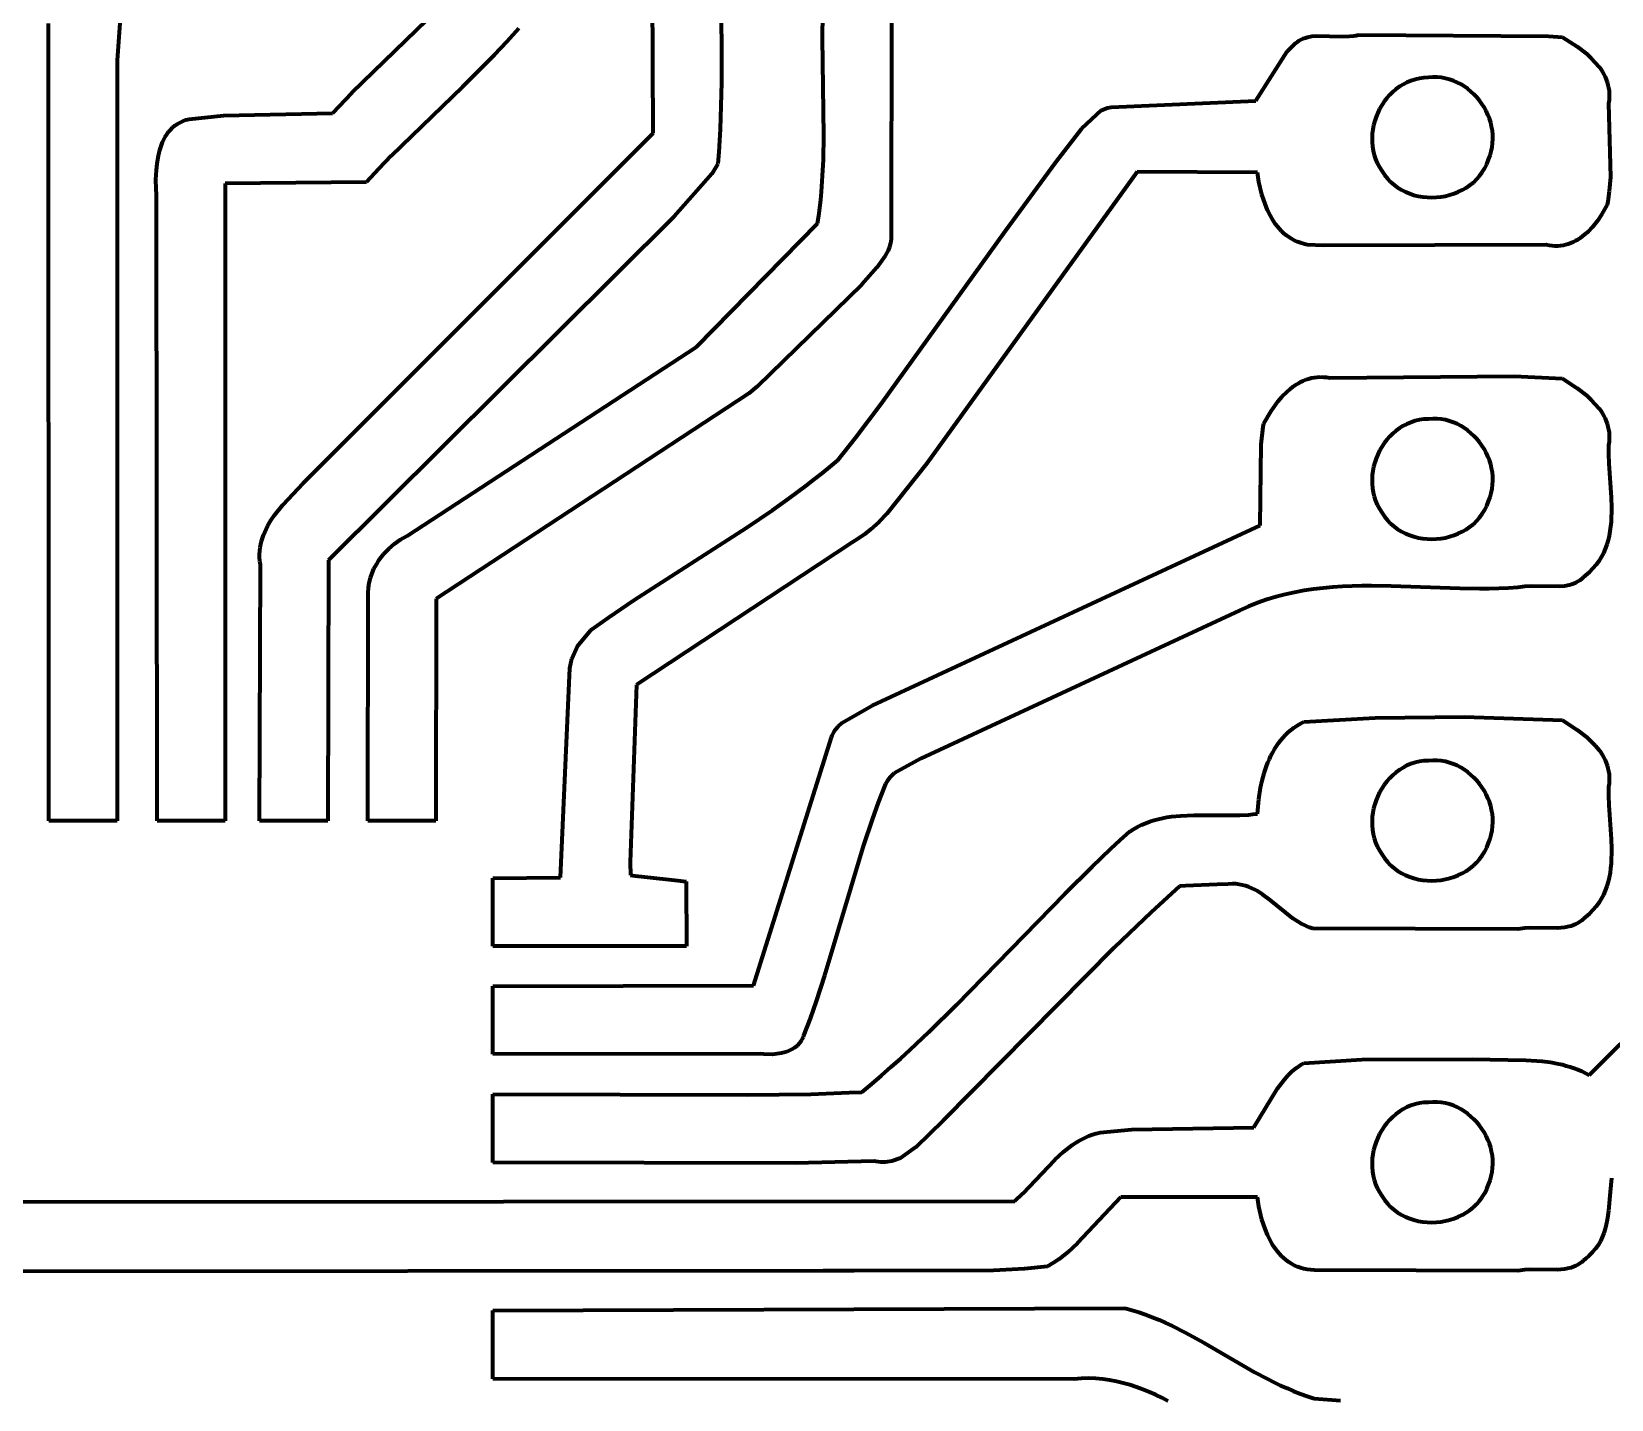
# Model space of a CAD drawing. Header units: millimetres. Extents: x 0.5 to 14.1, y 0 to 14.9.
# Drawn here: x 6.639 to 10.492, y 8.242 to 11.578 of the extents above; entities that cross this region are included whole.
import ezdxf

# ---------------------------------------------------------------- set-up
doc = ezdxf.new("R2010")
doc.units = ezdxf.units.MM
doc.layers.add('color#000000ff', color=7, linetype='CONTINUOUS', lineweight=100)

msp = doc.modelspace()

# ---------------------------------------------------------------- linework, layer by layer
at = {"layer": 'color#000000ff'}
for p, q in [((8.1548, 11.3306), (8.1524, 11.9754)), ((8.3174, 11.85), (8.3212, 11.5384)), ((7.4199, 11.4289), (7.6301, 11.6329)), ((8.5676, 11.5624), (8.5685, 11.6216)), ((8.7366, 11.6369), (8.7356, 11.0824)), ((6.6806, 9.6528), (6.68, 11.5979)), ((6.8539, 11.5982), (6.8484, 11.52)), ((7.8273, 11.5858), (7.798, 11.5532)), ((8.5709, 11.3249), (8.5676, 11.5624)), ((9.7407, 11.5612), (9.7458, 11.5631)), ((9.7458, 11.5631), (9.751, 11.5646)), ((9.751, 11.5646), (9.7617, 11.5667)), ((9.7617, 11.5667), (9.7728, 11.5678)), ((9.7728, 11.5678), (9.8364, 11.5662)), ((9.8364, 11.5662), (9.8533, 11.5666)), ((9.8533, 11.5666), (9.8641, 11.5679)), ((9.8641, 11.5679), (9.8694, 11.5689)), ((9.8694, 11.5689), (9.8745, 11.5702)), ((9.8745, 11.5702), (10.3386, 11.5671)), ((10.3386, 11.5671), (10.3729, 11.5648)), ((10.3729, 11.5648), (10.4089, 11.5416)), ((7.798, 11.5532), (7.7678, 11.5212)), ((8.3212, 11.5384), (8.3213, 11.4535)), ((9.625, 11.4092), (9.7017, 11.5295)), ((9.7017, 11.5295), (9.7177, 11.5459)), ((9.7177, 11.5459), (9.722, 11.5499)), ((9.722, 11.5499), (9.7264, 11.5534)), ((9.7264, 11.5534), (9.731, 11.5564)), ((9.731, 11.5564), (9.7358, 11.559)), ((9.7358, 11.559), (9.7407, 11.5612)), ((10.4089, 11.5416), (10.4322, 11.5234)), ((10.4322, 11.5234), (10.443, 11.5135)), ((6.8476, 11.5077), (6.8471, 11.5005)), ((6.8471, 11.5005), (6.8472, 9.6528)), ((6.8484, 11.52), (6.8476, 11.5077)), ((7.7678, 11.5212), (7.6898, 11.4436)), ((10.443, 11.5135), (10.4531, 11.503)), ((10.4531, 11.503), (10.4623, 11.4918)), ((10.4623, 11.4918), (10.4664, 11.486)), ((10.4664, 11.486), (10.4703, 11.48)), ((8.3213, 11.4535), (8.3203, 11.3969)), ((9.9843, 11.4493), (9.9754, 11.4438)), ((9.9936, 11.4541), (9.9843, 11.4493)), ((10.0033, 11.4582), (9.9936, 11.4541)), ((10.0135, 11.4615), (10.0033, 11.4582)), ((10.024, 11.464), (10.0135, 11.4615)), ((10.0348, 11.4656), (10.024, 11.464)), ((10.046, 11.4662), (10.0348, 11.4656)), ((10.0567, 11.467), (10.046, 11.4662)), ((10.0672, 11.4668), (10.0567, 11.467)), ((10.0775, 11.4658), (10.0672, 11.4668)), ((10.0876, 11.464), (10.0775, 11.4658)), ((10.0974, 11.4615), (10.0876, 11.464)), ((10.107, 11.4582), (10.0974, 11.4615)), ((10.1162, 11.4542), (10.107, 11.4582)), ((10.1252, 11.4496), (10.1162, 11.4542)), ((10.1338, 11.4443), (10.1252, 11.4496)), ((10.4703, 11.48), (10.4738, 11.4739)), ((10.4738, 11.4739), (10.477, 11.4676)), ((10.477, 11.4676), (10.4798, 11.4611)), ((10.4798, 11.4611), (10.4821, 11.4544)), ((10.4821, 11.4544), (10.4841, 11.4476)), ((10.4841, 11.4476), (10.4856, 11.4406)), ((7.3726, 11.3789), (7.4199, 11.4289)), ((7.6898, 11.4436), (7.5157, 11.2746)), ((9.2724, 11.3934), (9.625, 11.4092)), ((9.9446, 11.4156), (9.9382, 11.4072)), ((9.9515, 11.4234), (9.9446, 11.4156)), ((9.959, 11.4308), (9.9515, 11.4234)), ((9.9669, 11.4376), (9.959, 11.4308)), ((9.9754, 11.4438), (9.9669, 11.4376)), ((10.142, 11.4385), (10.1338, 11.4443)), ((10.1498, 11.4321), (10.142, 11.4385)), ((10.1572, 11.4252), (10.1498, 11.4321)), ((10.1642, 11.4178), (10.1572, 11.4252)), ((10.1707, 11.41), (10.1642, 11.4178)), ((10.1766, 11.4018), (10.1707, 11.41)), ((10.4856, 11.4406), (10.4866, 11.4334)), ((10.4867, 11.4108), (10.4856, 11.4028)), ((10.4866, 11.4334), (10.4872, 11.426)), ((10.4872, 11.4185), (10.4867, 11.4108)), ((10.4872, 11.426), (10.4872, 11.4185)), ((7.023, 11.3647), (7.107, 11.373)), ((7.107, 11.373), (7.3726, 11.3789)), ((8.3203, 11.3969), (8.3182, 11.3403)), ((9.2006, 11.3419), (9.2484, 11.3863)), ((9.2484, 11.3863), (9.2629, 11.3918)), ((9.2629, 11.3918), (9.2724, 11.3934)), ((9.9184, 11.3701), (9.915, 11.3601)), ((9.9224, 11.3799), (9.9184, 11.3701)), ((9.9271, 11.3894), (9.9224, 11.3799)), ((9.9323, 11.3985), (9.9271, 11.3894)), ((9.9382, 11.4072), (9.9323, 11.3985)), ((10.1821, 11.3933), (10.1766, 11.4018)), ((10.1869, 11.3844), (10.1821, 11.3933)), ((10.1912, 11.3752), (10.1869, 11.3844)), ((10.1949, 11.3658), (10.1912, 11.3752)), ((10.4856, 11.4028), (10.4902, 11.2231)), ((6.9686, 11.3274), (6.9729, 11.3333)), ((6.9729, 11.3333), (6.9775, 11.3388)), ((6.9775, 11.3388), (6.9826, 11.3439)), ((6.9826, 11.3439), (6.9882, 11.3486)), ((6.9882, 11.3486), (6.9942, 11.3528)), ((6.9942, 11.3528), (7.0006, 11.3566)), ((7.0006, 11.3566), (7.0076, 11.3598)), ((7.0076, 11.3598), (7.015, 11.3626)), ((7.015, 11.3626), (7.023, 11.3647)), ((7.3012, 10.4764), (8.1548, 11.3306)), ((8.3182, 11.3403), (8.3167, 11.312)), ((9.1374, 11.2594), (9.2006, 11.3419)), ((9.9103, 11.3396), (9.909, 11.3292)), ((9.9123, 11.3499), (9.9103, 11.3396)), ((9.915, 11.3601), (9.9123, 11.3499)), ((10.1979, 11.3561), (10.1949, 11.3658)), ((10.2003, 11.3463), (10.1979, 11.3561)), ((10.202, 11.3364), (10.2003, 11.3463)), ((10.203, 11.3263), (10.202, 11.3364)), ((6.9505, 11.2864), (6.9527, 11.2938)), ((6.9527, 11.2938), (6.9552, 11.301)), ((6.9552, 11.301), (6.958, 11.308)), ((6.958, 11.308), (6.9612, 11.3148)), ((6.9612, 11.3148), (6.9647, 11.3212)), ((6.9647, 11.3212), (6.9686, 11.3274)), ((8.3167, 11.312), (8.3148, 11.2838)), ((8.57, 11.2658), (8.5709, 11.3249)), ((9.909, 11.3292), (9.9084, 11.3187)), ((9.9084, 11.3187), (9.9085, 11.3082)), ((9.9085, 11.3082), (9.9095, 11.2977)), ((9.9095, 11.2977), (9.9112, 11.2873)), ((10.1993, 11.2858), (10.2014, 11.2959)), ((10.2014, 11.2959), (10.2027, 11.306)), ((10.2027, 11.306), (10.2032, 11.3162)), ((10.2032, 11.3162), (10.203, 11.3263)), ((6.9429, 11.2401), (6.9445, 11.2557)), ((6.9445, 11.2557), (6.947, 11.2713)), ((6.947, 11.2713), (6.9505, 11.2864)), ((7.5157, 11.2746), (7.4852, 11.2429)), ((8.3125, 11.2555), (8.298, 11.2307)), ((8.3148, 11.2838), (8.3125, 11.2555)), ((8.5683, 11.2265), (8.57, 11.2658)), ((9.0146, 11.0918), (9.1374, 11.2594)), ((9.9112, 11.2873), (9.9138, 11.277)), ((9.9138, 11.277), (9.9171, 11.267)), ((9.9171, 11.267), (9.9214, 11.2571)), ((9.9214, 11.2571), (9.9265, 11.2475)), ((10.1833, 11.2446), (10.1883, 11.2549)), ((10.1883, 11.2549), (10.1924, 11.2658)), ((10.1924, 11.2658), (10.1963, 11.2757)), ((10.1963, 11.2757), (10.1993, 11.2858)), ((6.942, 11.2169), (6.9429, 11.2401)), ((6.9424, 11.1947), (6.942, 11.2169)), ((7.4852, 11.2429), (7.4554, 11.2106)), ((8.298, 11.2307), (8.2061, 11.1274)), ((8.5655, 11.1874), (8.5683, 11.2265)), ((9.3352, 11.2357), (8.8224, 10.5249)), ((9.6289, 11.2342), (9.3352, 11.2357)), ((9.6327, 11.2115), (9.6289, 11.2342)), ((9.9265, 11.2475), (9.9325, 11.2382)), ((9.9325, 11.2382), (9.9389, 11.2284)), ((9.9389, 11.2284), (9.946, 11.2195)), ((9.946, 11.2195), (9.9538, 11.2114)), ((10.1557, 11.2102), (10.1637, 11.2178)), ((10.1637, 11.2178), (10.1709, 11.2261)), ((10.1709, 11.2261), (10.1775, 11.235)), ((10.1775, 11.235), (10.1833, 11.2446)), ((10.4902, 11.2231), (10.4873, 11.1891)), ((6.9431, 11.181), (6.9424, 11.1947)), ((6.9445, 9.6528), (6.9431, 11.181)), ((7.4554, 11.2106), (7.1111, 11.2074)), ((7.1111, 11.2074), (7.1111, 9.6528)), ((8.5636, 11.1679), (8.5655, 11.1874)), ((9.64, 11.1806), (9.6327, 11.2115)), ((9.6475, 11.1576), (9.64, 11.1806)), ((9.9538, 11.2114), (9.9621, 11.2041)), ((9.9621, 11.2041), (9.971, 11.1976)), ((9.971, 11.1976), (9.9804, 11.1919)), ((9.9804, 11.1919), (9.9901, 11.1869)), ((9.9901, 11.1869), (10.0003, 11.1828)), ((10.0003, 11.1828), (10.0107, 11.1794)), ((10.0107, 11.1794), (10.0214, 11.1768)), ((10.0214, 11.1768), (10.0323, 11.1749)), ((10.0765, 11.1751), (10.0874, 11.1769)), ((10.0874, 11.1769), (10.0981, 11.1795)), ((10.0981, 11.1795), (10.1086, 11.1829)), ((10.1086, 11.1829), (10.1189, 11.1869)), ((10.1189, 11.1869), (10.1288, 11.1917)), ((10.1288, 11.1917), (10.1382, 11.1972)), ((10.1382, 11.1972), (10.1473, 11.2034)), ((10.1473, 11.2034), (10.1557, 11.2102)), ((10.4873, 11.1891), (10.4834, 11.1638)), ((8.5587, 11.129), (8.5614, 11.1484)), ((8.5614, 11.1484), (8.5636, 11.1679)), ((9.6536, 11.1428), (9.6475, 11.1576)), ((9.6606, 11.1286), (9.6536, 11.1428)), ((10.0323, 11.1749), (10.0433, 11.1738)), ((10.0433, 11.1738), (10.0544, 11.1735)), ((10.0544, 11.1735), (10.0654, 11.1739)), ((10.0654, 11.1739), (10.0765, 11.1751)), ((10.4817, 11.1554), (10.4692, 11.1328)), ((10.4834, 11.1638), (10.4817, 11.1554)), ((8.2061, 11.1274), (7.3632, 10.2884)), ((8.2602, 10.8095), (8.5557, 11.1096)), ((8.5557, 11.1096), (8.5587, 11.129)), ((9.6645, 11.1217), (9.6606, 11.1286)), ((9.6687, 11.1151), (9.6645, 11.1217)), ((9.6731, 11.1087), (9.6687, 11.1151)), ((9.6778, 11.1025), (9.6731, 11.1087)), ((9.6827, 11.0967), (9.6778, 11.1025)), ((10.4454, 11.1005), (10.4362, 11.0908)), ((10.4581, 11.1162), (10.4454, 11.1005)), ((10.4692, 11.1328), (10.4581, 11.1162)), ((8.7111, 10.6701), (9.0146, 11.0918)), ((8.7338, 11.0622), (8.7313, 11.0528)), ((8.7353, 11.0721), (8.7338, 11.0622)), ((8.7356, 11.0772), (8.7353, 11.0721)), ((8.7356, 11.0824), (8.7356, 11.0772)), ((9.688, 11.0911), (9.6827, 11.0967)), ((9.6936, 11.0859), (9.688, 11.0911)), ((9.6995, 11.0809), (9.6936, 11.0859)), ((9.7057, 11.0764), (9.6995, 11.0809)), ((9.7122, 11.0723), (9.7057, 11.0764)), ((9.7191, 11.0685), (9.7122, 11.0723)), ((9.7264, 11.0652), (9.7191, 11.0685)), ((9.7339, 11.0624), (9.7264, 11.0652)), ((9.7419, 11.06), (9.7339, 11.0624)), ((10.3931, 11.0618), (10.387, 11.0596)), ((10.399, 11.0644), (10.3931, 11.0618)), ((10.4048, 11.0673), (10.399, 11.0644)), ((10.4104, 11.0705), (10.4048, 11.0673)), ((10.4159, 11.074), (10.4104, 11.0705)), ((10.4263, 11.0819), (10.4159, 11.074)), ((10.4362, 11.0908), (10.4263, 11.0819)), ((8.721, 11.0307), (8.7002, 11.0026)), ((8.7278, 11.0437), (8.721, 11.0307)), ((8.7313, 11.0528), (8.7278, 11.0437)), ((9.7502, 11.0582), (9.7419, 11.06)), ((9.7904, 11.0562), (9.7502, 11.0582)), ((10.3335, 11.0578), (9.7904, 11.0562)), ((10.3406, 11.0563), (10.3335, 11.0578)), ((10.3477, 11.0554), (10.3406, 11.0563)), ((10.3546, 11.0549), (10.3477, 11.0554)), ((10.3614, 11.055), (10.3546, 11.0549)), ((10.368, 11.0555), (10.3614, 11.055)), ((10.3745, 11.0564), (10.368, 11.0555)), ((10.3808, 11.0578), (10.3745, 11.0564)), ((10.387, 11.0596), (10.3808, 11.0578)), ((8.7002, 11.0026), (8.6637, 10.9615)), ((8.6637, 10.9615), (8.4088, 10.7124)), ((7.5545, 10.3482), (8.2602, 10.8095)), ((9.7163, 10.7121), (9.7221, 10.7162)), ((9.7221, 10.7162), (9.7281, 10.7199)), ((9.7281, 10.7199), (9.7343, 10.7234)), ((9.7343, 10.7234), (9.7406, 10.7264)), ((9.7406, 10.7264), (9.7472, 10.7291)), ((9.7472, 10.7291), (9.7538, 10.7314)), ((9.7538, 10.7314), (9.7607, 10.7332)), ((9.7607, 10.7332), (9.7677, 10.7345)), ((9.7677, 10.7345), (9.7749, 10.7354)), ((9.7749, 10.7354), (9.7823, 10.7357)), ((9.7823, 10.7357), (9.7899, 10.7355)), ((9.7899, 10.7355), (9.7976, 10.7348)), ((9.7976, 10.7348), (9.8055, 10.7334)), ((9.8055, 10.7334), (10.2556, 10.7374)), ((10.2556, 10.7374), (10.3729, 10.7315)), ((10.3729, 10.7315), (10.4089, 10.7082)), ((8.3886, 10.6955), (7.6252, 10.1945)), ((8.4088, 10.7124), (8.3886, 10.6955)), ((9.6626, 10.6525), (9.6799, 10.6763)), ((9.6799, 10.6763), (9.6895, 10.6876)), ((9.6895, 10.6876), (9.6997, 10.6981)), ((9.6997, 10.6981), (9.7106, 10.7077)), ((9.7106, 10.7077), (9.7163, 10.7121)), ((10.4089, 10.7082), (10.4322, 10.6901)), ((10.4322, 10.6901), (10.443, 10.6802)), ((10.443, 10.6802), (10.4531, 10.6696)), ((8.6481, 10.5874), (8.7111, 10.6701)), ((9.6442, 10.6222), (9.6626, 10.6525)), ((10.4531, 10.6696), (10.4623, 10.6585)), ((10.4623, 10.6585), (10.4664, 10.6527)), ((10.4664, 10.6527), (10.4703, 10.6467)), ((10.4703, 10.6467), (10.4738, 10.6405)), ((10.4738, 10.6405), (10.477, 10.6342)), ((9.638, 10.5712), (9.6428, 10.6137)), ((9.6428, 10.6137), (9.6442, 10.6222)), ((9.9669, 10.6043), (9.959, 10.5975)), ((9.9754, 10.6104), (9.9669, 10.6043)), ((9.9843, 10.616), (9.9754, 10.6104)), ((9.9936, 10.6208), (9.9843, 10.616)), ((10.0033, 10.6249), (9.9936, 10.6208)), ((10.0135, 10.6282), (10.0033, 10.6249)), ((10.024, 10.6307), (10.0135, 10.6282)), ((10.0348, 10.6323), (10.024, 10.6307)), ((10.046, 10.6329), (10.0348, 10.6323)), ((10.0567, 10.6336), (10.046, 10.6329)), ((10.0672, 10.6335), (10.0567, 10.6336)), ((10.0775, 10.6325), (10.0672, 10.6335)), ((10.0876, 10.6307), (10.0775, 10.6325)), ((10.0974, 10.6281), (10.0876, 10.6307)), ((10.107, 10.6248), (10.0974, 10.6281)), ((10.1162, 10.6209), (10.107, 10.6248)), ((10.1252, 10.6162), (10.1162, 10.6209)), ((10.1338, 10.611), (10.1252, 10.6162)), ((10.142, 10.6051), (10.1338, 10.611)), ((10.1498, 10.5987), (10.142, 10.6051)), ((10.1572, 10.5918), (10.1498, 10.5987)), ((10.477, 10.6342), (10.4798, 10.6277)), ((10.4798, 10.6277), (10.4821, 10.6211)), ((10.4821, 10.6211), (10.4841, 10.6143)), ((10.4841, 10.6143), (10.4856, 10.6073)), ((10.4856, 10.6073), (10.4866, 10.6001)), ((10.4866, 10.6001), (10.4872, 10.5927)), ((8.6053, 10.533), (8.6481, 10.5874)), ((9.6358, 10.3735), (9.638, 10.5712)), ((9.9323, 10.5652), (9.9271, 10.556)), ((9.9382, 10.5739), (9.9323, 10.5652)), ((9.9446, 10.5822), (9.9382, 10.5739)), ((9.9515, 10.5901), (9.9446, 10.5822)), ((9.959, 10.5975), (9.9515, 10.5901)), ((10.1642, 10.5845), (10.1572, 10.5918)), ((10.1707, 10.5767), (10.1642, 10.5845)), ((10.1766, 10.5685), (10.1707, 10.5767)), ((10.1821, 10.5599), (10.1766, 10.5685)), ((10.1869, 10.551), (10.1821, 10.5599)), ((10.4856, 10.5695), (10.4853, 10.5585)), ((10.4867, 10.5774), (10.4856, 10.5695)), ((10.4872, 10.5852), (10.4867, 10.5774)), ((10.4872, 10.5927), (10.4872, 10.5852)), ((8.5861, 10.5167), (8.6053, 10.533)), ((8.8224, 10.5249), (8.7252, 10.4019)), ((9.915, 10.5268), (9.9123, 10.5166)), ((9.9184, 10.5368), (9.915, 10.5268)), ((9.9224, 10.5466), (9.9184, 10.5368)), ((9.9271, 10.556), (9.9224, 10.5466)), ((10.1912, 10.5419), (10.1869, 10.551)), ((10.1949, 10.5324), (10.1912, 10.5419)), ((10.1979, 10.5228), (10.1949, 10.5324)), ((10.2003, 10.513), (10.1979, 10.5228)), ((10.4853, 10.5585), (10.4853, 10.5474)), ((10.4853, 10.5474), (10.486, 10.5245)), ((10.486, 10.5245), (10.4915, 10.4415)), ((8.5271, 10.4697), (8.547, 10.4851)), ((8.547, 10.4851), (8.5667, 10.5007)), ((8.5667, 10.5007), (8.5861, 10.5167)), ((9.909, 10.4958), (9.9084, 10.4853)), ((9.9084, 10.4853), (9.9085, 10.4748)), ((9.9103, 10.5063), (9.909, 10.4958)), ((9.9123, 10.5166), (9.9103, 10.5063)), ((10.202, 10.503), (10.2003, 10.513)), ((10.203, 10.493), (10.202, 10.503)), ((10.2027, 10.4727), (10.2032, 10.4828)), ((10.2032, 10.4828), (10.203, 10.493)), ((7.2516, 10.4236), (7.3012, 10.4764)), ((8.4868, 10.4397), (8.5271, 10.4697)), ((9.9085, 10.4748), (9.9095, 10.4644)), ((9.9095, 10.4644), (9.9112, 10.454)), ((9.9112, 10.454), (9.9138, 10.4437)), ((10.1963, 10.4424), (10.1993, 10.4524)), ((10.1993, 10.4524), (10.2014, 10.4625)), ((10.2014, 10.4625), (10.2027, 10.4727)), ((7.2313, 10.3984), (7.2516, 10.4236)), ((8.3833, 10.3684), (8.4458, 10.4107)), ((8.4458, 10.4107), (8.4868, 10.4397)), ((9.9138, 10.4437), (9.9171, 10.4336)), ((9.9171, 10.4336), (9.9214, 10.4237)), ((9.9214, 10.4237), (9.9265, 10.4141)), ((9.9265, 10.4141), (9.9325, 10.4048)), ((10.1775, 10.4017), (10.1833, 10.4113)), ((10.1833, 10.4113), (10.1883, 10.4215)), ((10.1883, 10.4215), (10.1924, 10.4325)), ((10.1924, 10.4325), (10.1963, 10.4424)), ((10.4915, 10.4415), (10.4923, 10.4176)), ((10.4924, 10.4058), (10.4921, 10.394)), ((10.4923, 10.4176), (10.4924, 10.4058)), ((7.2105, 10.3645), (7.2141, 10.3715)), ((7.2141, 10.3715), (7.2222, 10.3852)), ((7.2222, 10.3852), (7.2313, 10.3984)), ((8.1079, 10.1914), (8.3833, 10.3684)), ((8.7059, 10.3822), (8.6854, 10.3638)), ((8.6901, 9.9346), (9.6358, 10.3735)), ((8.7252, 10.4019), (8.7059, 10.3822)), ((9.9325, 10.4048), (9.9389, 10.3951)), ((9.9389, 10.3951), (9.946, 10.3862)), ((9.946, 10.3862), (9.9538, 10.3781)), ((9.9538, 10.3781), (9.9621, 10.3708)), ((9.9621, 10.3708), (9.971, 10.3643)), ((10.1382, 10.3638), (10.1473, 10.37)), ((10.1473, 10.37), (10.1557, 10.3769)), ((10.1557, 10.3769), (10.1637, 10.3845)), ((10.1637, 10.3845), (10.1709, 10.3927)), ((10.1709, 10.3927), (10.1775, 10.4017)), ((10.4904, 10.3709), (10.4889, 10.3595)), ((10.4915, 10.3824), (10.4904, 10.3709)), ((10.4921, 10.394), (10.4915, 10.3824)), ((7.1976, 10.3275), (7.1994, 10.3352)), ((7.1994, 10.3352), (7.2016, 10.3428)), ((7.2016, 10.3428), (7.2042, 10.3501)), ((7.2042, 10.3501), (7.2072, 10.3574)), ((7.2072, 10.3574), (7.2105, 10.3645)), ((7.5098, 10.3164), (7.5236, 10.3284)), ((7.5236, 10.3284), (7.5386, 10.339)), ((7.5386, 10.339), (7.5545, 10.3482)), ((8.6402, 10.3319), (8.1139, 9.9845)), ((8.6559, 10.3417), (8.6402, 10.3319)), ((8.671, 10.3524), (8.6559, 10.3417)), ((8.6854, 10.3638), (8.671, 10.3524)), ((9.971, 10.3643), (9.9804, 10.3585)), ((9.9804, 10.3585), (9.9901, 10.3536)), ((9.9901, 10.3536), (10.0003, 10.3495)), ((10.0003, 10.3495), (10.0107, 10.3461)), ((10.0107, 10.3461), (10.0214, 10.3435)), ((10.0214, 10.3435), (10.0323, 10.3416)), ((10.0323, 10.3416), (10.0433, 10.3405)), ((10.0433, 10.3405), (10.0544, 10.3402)), ((10.0544, 10.3402), (10.0654, 10.3406)), ((10.0654, 10.3406), (10.0765, 10.3417)), ((10.0765, 10.3417), (10.0874, 10.3436)), ((10.0874, 10.3436), (10.0981, 10.3462)), ((10.0981, 10.3462), (10.1086, 10.3495)), ((10.1086, 10.3495), (10.1189, 10.3536)), ((10.1189, 10.3536), (10.1288, 10.3584)), ((10.1288, 10.3584), (10.1382, 10.3638)), ((10.4844, 10.3374), (10.4813, 10.3266)), ((10.487, 10.3483), (10.4844, 10.3374)), ((10.4889, 10.3595), (10.487, 10.3483)), ((7.1948, 10.3035), (7.1953, 10.3117)), ((7.1949, 10.2951), (7.1948, 10.3035)), ((7.1955, 10.2866), (7.1949, 10.2951)), ((7.1953, 10.3117), (7.1962, 10.3197)), ((7.1962, 10.3197), (7.1976, 10.3275)), ((7.486, 10.2887), (7.4972, 10.3032)), ((7.4972, 10.3032), (7.5098, 10.3164)), ((10.4678, 10.296), (10.4618, 10.2864)), ((10.4731, 10.3059), (10.4678, 10.296)), ((10.4775, 10.3161), (10.4731, 10.3059)), ((10.4813, 10.3266), (10.4775, 10.3161)), ((7.1948, 9.6528), (7.1966, 10.2779)), ((7.1966, 10.2779), (7.1955, 10.2866)), ((7.3632, 10.2884), (7.361, 9.6528)), ((7.4651, 10.2454), (7.469, 10.2568)), ((7.469, 10.2568), (7.4738, 10.2679)), ((7.4738, 10.2679), (7.4796, 10.2785)), ((7.4796, 10.2785), (7.486, 10.2887)), ((10.429, 10.2516), (10.4246, 10.247)), ((10.4386, 10.2597), (10.429, 10.2516)), ((10.4473, 10.2682), (10.4386, 10.2597)), ((10.455, 10.2771), (10.4473, 10.2682)), ((10.4618, 10.2864), (10.455, 10.2771)), ((7.4592, 10.2091), (7.4601, 10.2215)), ((7.4601, 10.2215), (7.4621, 10.2336)), ((7.4621, 10.2336), (7.4651, 10.2454)), ((9.7427, 10.2144), (9.7197, 10.2102)), ((9.7659, 10.2179), (9.7427, 10.2144)), ((9.7892, 10.2206), (9.7659, 10.2179)), ((9.8127, 10.2227), (9.7892, 10.2206)), ((9.8362, 10.2242), (9.8127, 10.2227)), ((9.8599, 10.2252), (9.8362, 10.2242)), ((9.8836, 10.2258), (9.8599, 10.2252)), ((9.9074, 10.2259), (9.8836, 10.2258)), ((9.9552, 10.2253), (9.9074, 10.2259)), ((10.1228, 10.2194), (9.9552, 10.2253)), ((10.1703, 10.2187), (10.1228, 10.2194)), ((10.194, 10.2189), (10.1703, 10.2187)), ((10.2176, 10.2194), (10.194, 10.2189)), ((10.241, 10.2204), (10.2176, 10.2194)), ((10.2644, 10.2219), (10.241, 10.2204)), ((10.2698, 10.223), (10.2644, 10.2219)), ((10.281, 10.2244), (10.2698, 10.223)), ((10.2986, 10.2251), (10.281, 10.2244)), ((10.3659, 10.2243), (10.2986, 10.2251)), ((10.3777, 10.2256), (10.3659, 10.2243)), ((10.3892, 10.2279), (10.3777, 10.2256)), ((10.3947, 10.2295), (10.3892, 10.2279)), ((10.4001, 10.2314), (10.3947, 10.2295)), ((10.4054, 10.2337), (10.4001, 10.2314)), ((10.4105, 10.2363), (10.4054, 10.2337)), ((10.4154, 10.2394), (10.4105, 10.2363)), ((10.4201, 10.243), (10.4154, 10.2394)), ((10.4246, 10.247), (10.4201, 10.243)), ((7.4588, 9.6528), (7.4592, 10.2091)), ((7.6252, 10.1945), (7.6248, 9.6528)), ((8.0456, 10.1488), (8.1079, 10.1914)), ((9.6071, 10.1756), (9.5852, 10.1656)), ((9.6292, 10.1846), (9.6071, 10.1756)), ((9.6515, 10.1924), (9.6292, 10.1846)), ((9.6741, 10.1993), (9.6515, 10.1924)), ((9.6968, 10.2052), (9.6741, 10.1993)), ((9.7197, 10.2102), (9.6968, 10.2052)), ((8.0047, 10.1195), (8.0456, 10.1488)), ((9.5852, 10.1656), (8.8079, 9.8049)), ((7.97, 10.079), (8.0019, 10.117)), ((8.0019, 10.117), (8.0047, 10.1195)), ((7.9561, 10.0477), (7.97, 10.079)), ((7.9291, 9.5147), (7.9518, 10.0251)), ((7.9518, 10.0251), (7.9561, 10.0477)), ((8.1139, 9.9845), (8.0991, 9.5523)), ((8.6159, 9.8918), (8.6711, 9.9235)), ((8.6711, 9.9235), (8.6901, 9.9346)), ((9.9161, 9.9042), (10.1337, 9.9064)), ((10.1337, 9.9064), (10.3729, 9.8981)), ((8.5914, 9.861), (8.5955, 9.8691)), ((8.5955, 9.8691), (8.6004, 9.8764)), ((8.6004, 9.8764), (8.6061, 9.883)), ((8.6061, 9.883), (8.6159, 9.8918)), ((9.6977, 9.8629), (9.7042, 9.8691)), ((9.7042, 9.8691), (9.711, 9.875)), ((9.711, 9.875), (9.7183, 9.8805)), ((9.7183, 9.8805), (9.7259, 9.8857)), ((9.7259, 9.8857), (9.7339, 9.8905)), ((9.7339, 9.8905), (9.7424, 9.8948)), ((9.7424, 9.8948), (9.9161, 9.9042)), ((10.3729, 9.8981), (10.4089, 9.8749)), ((10.4089, 9.8749), (10.4322, 9.8568)), ((8.3992, 9.2511), (8.5897, 9.8567)), ((8.5897, 9.8567), (8.5914, 9.861)), ((9.6661, 9.8197), (9.6705, 9.8275)), ((9.6705, 9.8275), (9.6753, 9.8351)), ((9.6753, 9.8351), (9.6804, 9.8424)), ((9.6804, 9.8424), (9.6858, 9.8495)), ((9.6858, 9.8495), (9.6916, 9.8564)), ((9.6916, 9.8564), (9.6977, 9.8629)), ((10.4322, 9.8568), (10.443, 9.8468)), ((10.443, 9.8468), (10.4531, 9.8363)), ((10.4531, 9.8363), (10.4623, 9.8251)), ((8.8079, 9.8049), (8.7431, 9.7695)), ((9.6512, 9.7866), (9.6545, 9.7951)), ((9.6545, 9.7951), (9.6581, 9.8035)), ((9.6581, 9.8035), (9.6619, 9.8117)), ((9.6619, 9.8117), (9.6661, 9.8197)), ((10.0033, 9.7916), (9.9936, 9.7875)), ((10.0135, 9.7949), (10.0033, 9.7916)), ((10.024, 9.7973), (10.0135, 9.7949)), ((10.0348, 9.7989), (10.024, 9.7973)), ((10.046, 9.7996), (10.0348, 9.7989)), ((10.0567, 9.8003), (10.046, 9.7996)), ((10.0672, 9.8002), (10.0567, 9.8003)), ((10.0775, 9.7992), (10.0672, 9.8002)), ((10.0876, 9.7974), (10.0775, 9.7992)), ((10.0974, 9.7948), (10.0876, 9.7974)), ((10.107, 9.7915), (10.0974, 9.7948)), ((10.1162, 9.7875), (10.107, 9.7915)), ((10.4623, 9.8251), (10.4664, 9.8193)), ((10.4664, 9.8193), (10.4703, 9.8134)), ((10.4703, 9.8134), (10.4738, 9.8072)), ((10.4738, 9.8072), (10.477, 9.8009)), ((10.477, 9.8009), (10.4798, 9.7944)), ((10.4798, 9.7944), (10.4821, 9.7878)), ((8.7321, 9.759), (8.7253, 9.7498)), ((8.7431, 9.7695), (8.7321, 9.759)), ((9.6366, 9.7332), (9.6406, 9.7513)), ((9.6406, 9.7513), (9.6454, 9.7691)), ((9.6454, 9.7691), (9.6512, 9.7866)), ((9.9515, 9.7568), (9.9446, 9.7489)), ((9.959, 9.7641), (9.9515, 9.7568)), ((9.9669, 9.7709), (9.959, 9.7641)), ((9.9754, 9.7771), (9.9669, 9.7709)), ((9.9843, 9.7826), (9.9754, 9.7771)), ((9.9936, 9.7875), (9.9843, 9.7826)), ((10.1252, 9.7829), (10.1162, 9.7875)), ((10.1338, 9.7776), (10.1252, 9.7829)), ((10.142, 9.7718), (10.1338, 9.7776)), ((10.1498, 9.7654), (10.142, 9.7718)), ((10.1572, 9.7585), (10.1498, 9.7654)), ((10.1642, 9.7511), (10.1572, 9.7585)), ((10.1707, 9.7433), (10.1642, 9.7511)), ((10.4821, 9.7878), (10.4841, 9.7809)), ((10.4841, 9.7809), (10.4856, 9.7739)), ((10.4856, 9.7739), (10.4866, 9.7668)), ((10.4866, 9.7668), (10.4872, 9.7594)), ((10.4872, 9.7518), (10.4867, 9.7441)), ((10.4872, 9.7594), (10.4872, 9.7518)), ((8.72, 9.7392), (8.704, 9.6979)), ((8.7216, 9.7429), (8.72, 9.7392)), ((8.7253, 9.7498), (8.7216, 9.7429)), ((9.6322, 9.706), (9.6366, 9.7332)), ((9.9224, 9.7132), (9.9184, 9.7035)), ((9.9271, 9.7227), (9.9224, 9.7132)), ((9.9323, 9.7318), (9.9271, 9.7227)), ((9.9382, 9.7406), (9.9323, 9.7318)), ((9.9446, 9.7489), (9.9382, 9.7406)), ((10.1766, 9.7351), (10.1707, 9.7433)), ((10.1821, 9.7266), (10.1766, 9.7351)), ((10.1869, 9.7177), (10.1821, 9.7266)), ((10.1912, 9.7085), (10.1869, 9.7177)), ((10.4856, 9.7362), (10.4853, 9.7252)), ((10.4853, 9.7252), (10.4853, 9.7141)), ((10.4853, 9.7141), (10.486, 9.6912)), ((10.4867, 9.7441), (10.4856, 9.7362)), ((8.704, 9.6979), (8.6889, 9.6564)), ((9.6287, 9.6701), (9.6322, 9.706)), ((9.9123, 9.6833), (9.9103, 9.6729)), ((9.915, 9.6935), (9.9123, 9.6833)), ((9.9184, 9.7035), (9.915, 9.6935)), ((10.1949, 9.6991), (10.1912, 9.7085)), ((10.1979, 9.6895), (10.1949, 9.6991)), ((10.2003, 9.6797), (10.1979, 9.6895)), ((10.202, 9.6697), (10.2003, 9.6797)), ((10.486, 9.6912), (10.4915, 9.6081)), ((6.8472, 9.6528), (6.6806, 9.6528)), ((7.1111, 9.6528), (6.9445, 9.6528)), ((7.361, 9.6528), (7.1948, 9.6528)), ((7.6248, 9.6528), (7.4588, 9.6528)), ((8.6889, 9.6564), (8.6679, 9.5935)), ((9.3269, 9.633), (9.3365, 9.6385)), ((9.3365, 9.6385), (9.3463, 9.6433)), ((9.3463, 9.6433), (9.3563, 9.6476)), ((9.3563, 9.6476), (9.3664, 9.6513)), ((9.3664, 9.6513), (9.3767, 9.6545)), ((9.3767, 9.6545), (9.3871, 9.6573)), ((9.3871, 9.6573), (9.3976, 9.6596)), ((9.3976, 9.6596), (9.4083, 9.6616)), ((9.4083, 9.6616), (9.419, 9.6631)), ((9.419, 9.6631), (9.4409, 9.6653)), ((9.4409, 9.6653), (9.4741, 9.6667)), ((9.4741, 9.6667), (9.5856, 9.6667)), ((9.5856, 9.6667), (9.6074, 9.6678)), ((9.6074, 9.6678), (9.6181, 9.6688)), ((9.6181, 9.6688), (9.6287, 9.6701)), ((9.909, 9.6625), (9.9084, 9.652)), ((9.9084, 9.652), (9.9085, 9.6415)), ((9.9085, 9.6415), (9.9095, 9.631)), ((9.9103, 9.6729), (9.909, 9.6625)), ((10.2014, 9.6292), (10.2027, 9.6394)), ((10.203, 9.6596), (10.202, 9.6697)), ((10.2027, 9.6394), (10.2032, 9.6495)), ((10.2032, 9.6495), (10.203, 9.6596)), ((9.2713, 9.5844), (9.2943, 9.6058)), ((9.2943, 9.6058), (9.3175, 9.627)), ((9.3175, 9.627), (9.3269, 9.633)), ((9.9095, 9.631), (9.9112, 9.6206)), ((9.9112, 9.6206), (9.9138, 9.6104)), ((9.9138, 9.6104), (9.9171, 9.6003)), ((9.9171, 9.6003), (9.9214, 9.5904)), ((10.1883, 9.5882), (10.1924, 9.5992)), ((10.1924, 9.5992), (10.1963, 9.6091)), ((10.1963, 9.6091), (10.1993, 9.6191)), ((10.1993, 9.6191), (10.2014, 9.6292)), ((10.438, 9.0327), (11.0239, 9.6157)), ((10.4915, 9.6081), (10.4923, 9.5843)), ((8.6679, 9.5935), (8.5728, 9.2758)), ((9.2258, 9.541), (9.2713, 9.5844)), ((9.9214, 9.5904), (9.9265, 9.5808)), ((9.9265, 9.5808), (9.9325, 9.5715)), ((9.9325, 9.5715), (9.9389, 9.5618)), ((9.9389, 9.5618), (9.946, 9.5529)), ((10.1637, 9.5511), (10.1709, 9.5594)), ((10.1709, 9.5594), (10.1775, 9.5683)), ((10.1775, 9.5683), (10.1833, 9.5779)), ((10.1833, 9.5779), (10.1883, 9.5882)), ((10.4921, 9.5607), (10.4915, 9.549)), ((10.4924, 9.5724), (10.4921, 9.5607)), ((10.4923, 9.5843), (10.4924, 9.5724)), ((8.0991, 9.5523), (8.0995, 9.5203)), ((8.0995, 9.5203), (8.1111, 9.519)), ((9.1587, 9.4746), (9.2258, 9.541)), ((9.946, 9.5529), (9.9538, 9.5448)), ((9.9538, 9.5448), (9.9621, 9.5374)), ((9.9621, 9.5374), (9.971, 9.5309)), ((9.971, 9.5309), (9.9804, 9.5252)), ((9.9804, 9.5252), (9.9901, 9.5203)), ((9.9901, 9.5203), (10.0003, 9.5161)), ((10.1086, 9.5162), (10.1189, 9.5203)), ((10.1189, 9.5203), (10.1288, 9.525)), ((10.1288, 9.525), (10.1382, 9.5305)), ((10.1382, 9.5305), (10.1473, 9.5367)), ((10.1473, 9.5367), (10.1557, 9.5436)), ((10.1557, 9.5436), (10.1637, 9.5511)), ((10.489, 9.5262), (10.487, 9.515)), ((10.4904, 9.5375), (10.489, 9.5262)), ((10.4915, 9.549), (10.4904, 9.5375)), ((7.7639, 9.3471), (7.764, 9.5131)), ((7.764, 9.5131), (7.9291, 9.5147)), ((8.1111, 9.519), (8.1339, 9.5163)), ((8.1339, 9.5163), (8.2149, 9.507)), ((8.2149, 9.507), (8.2277, 9.5055)), ((8.2277, 9.5055), (8.2351, 9.5047)), ((8.2351, 9.5047), (8.2363, 9.3469)), ((9.4384, 9.4933), (9.3696, 9.43)), ((9.4419, 9.4935), (9.4384, 9.4933)), ((9.4535, 9.494), (9.4419, 9.4935)), ((9.5306, 9.4976), (9.4535, 9.494)), ((9.5572, 9.4988), (9.5306, 9.4976)), ((9.5682, 9.4993), (9.5572, 9.4988)), ((9.5766, 9.4989), (9.5682, 9.4993)), ((9.5847, 9.4978), (9.5766, 9.4989)), ((9.5925, 9.4963), (9.5847, 9.4978)), ((9.6001, 9.4942), (9.5925, 9.4963)), ((9.6074, 9.4917), (9.6001, 9.4942)), ((9.6146, 9.4887), (9.6074, 9.4917)), ((9.6215, 9.4854), (9.6146, 9.4887)), ((9.6283, 9.4818), (9.6215, 9.4854)), ((9.6414, 9.4735), (9.6283, 9.4818)), ((10.0003, 9.5161), (10.0107, 9.5127)), ((10.0107, 9.5127), (10.0214, 9.5101)), ((10.0214, 9.5101), (10.0323, 9.5083)), ((10.0323, 9.5083), (10.0433, 9.5072)), ((10.0433, 9.5072), (10.0544, 9.5068)), ((10.0544, 9.5068), (10.0654, 9.5072)), ((10.0654, 9.5072), (10.0765, 9.5084)), ((10.0765, 9.5084), (10.0874, 9.5103)), ((10.0874, 9.5103), (10.0981, 9.5129)), ((10.0981, 9.5129), (10.1086, 9.5162)), ((10.4775, 9.4828), (10.4731, 9.4726)), ((10.4813, 9.4933), (10.4775, 9.4828)), ((10.4844, 9.504), (10.4813, 9.4933)), ((10.487, 9.515), (10.4844, 9.504)), ((8.8949, 9.2039), (9.1587, 9.4746)), ((9.6602, 9.4595), (9.6414, 9.4735)), ((9.7153, 9.4149), (9.6602, 9.4595)), ((10.455, 9.4438), (10.4473, 9.4349)), ((10.4618, 9.453), (10.455, 9.4438)), ((10.4678, 9.4626), (10.4618, 9.453)), ((10.4731, 9.4726), (10.4678, 9.4626)), ((9.3696, 9.43), (9.2795, 9.3437)), ((9.7283, 9.4064), (9.7153, 9.4149)), ((9.735, 9.4026), (9.7283, 9.4064)), ((10.4153, 9.4062), (10.4104, 9.4032)), ((10.4201, 9.4097), (10.4153, 9.4062)), ((10.4246, 9.4137), (10.4201, 9.4097)), ((10.429, 9.4182), (10.4246, 9.4137)), ((10.4386, 9.4263), (10.429, 9.4182)), ((10.4473, 9.4349), (10.4386, 9.4263)), ((9.7418, 9.399), (9.735, 9.4026)), ((9.7489, 9.3959), (9.7418, 9.399)), ((9.7561, 9.3931), (9.7489, 9.3959)), ((9.7635, 9.3907), (9.7561, 9.3931)), ((10.2644, 9.3884), (9.7635, 9.3907)), ((10.2698, 9.3896), (10.2644, 9.3884)), ((10.281, 9.3911), (10.2698, 9.3896)), ((10.2926, 9.3919), (10.281, 9.3911)), ((10.3598, 9.391), (10.2926, 9.3919)), ((10.3776, 9.3926), (10.3598, 9.391)), ((10.3891, 9.3948), (10.3776, 9.3926)), ((10.3946, 9.3964), (10.3891, 9.3948)), ((10.4, 9.3983), (10.3946, 9.3964)), ((10.4053, 9.4005), (10.4, 9.3983)), ((10.4104, 9.4032), (10.4053, 9.4005)), ((8.2363, 9.3469), (7.7639, 9.3471)), ((9.2795, 9.3437), (8.8624, 8.9222)), ((7.7639, 9.2498), (8.3992, 9.2511)), ((7.7639, 9.0836), (7.7639, 9.2498)), ((8.5728, 9.2758), (8.5522, 9.2128)), ((8.5522, 9.2128), (8.5375, 9.1711)), ((8.8276, 9.1378), (8.8949, 9.2039)), ((8.5375, 9.1711), (8.5218, 9.1297)), ((8.7819, 9.0947), (8.8276, 9.1378)), ((8.4997, 9.0993), (8.4925, 9.0948)), ((8.5062, 9.1045), (8.4997, 9.0993)), ((8.5119, 9.1106), (8.5062, 9.1045)), ((8.5144, 9.114), (8.5119, 9.1106)), ((8.5167, 9.1176), (8.5144, 9.114)), ((8.5187, 9.1214), (8.5167, 9.1176)), ((8.5204, 9.1254), (8.5187, 9.1214)), ((8.5218, 9.1297), (8.5204, 9.1254)), ((8.4169, 9.0848), (7.7639, 9.0836)), ((8.4249, 9.0837), (8.4169, 9.0848)), ((8.4462, 9.083), (8.4249, 9.0837)), ((8.4681, 9.0859), (8.4462, 9.083)), ((8.4808, 9.0896), (8.4681, 9.0859)), ((8.4925, 9.0948), (8.4808, 9.0896)), ((8.7354, 9.0525), (8.7588, 9.0735)), ((8.7588, 9.0735), (8.7819, 9.0947)), ((9.7302, 9.0547), (9.736, 9.0585)), ((9.736, 9.0585), (9.7421, 9.062)), ((9.7421, 9.062), (9.8835, 9.071)), ((9.8835, 9.071), (10.1529, 9.0719)), ((10.1529, 9.0719), (10.2835, 9.0692)), ((10.2835, 9.0692), (10.3237, 9.0665)), ((10.3237, 9.0665), (10.3435, 9.064)), ((10.3435, 9.064), (10.3631, 9.0604)), ((10.3631, 9.0604), (10.3728, 9.0582)), ((10.3728, 9.0582), (10.3824, 9.0557)), ((8.6879, 9.0115), (8.7118, 9.0319)), ((8.7118, 9.0319), (8.7354, 9.0525)), ((9.6779, 9.0001), (9.6947, 9.0222)), ((9.6947, 9.0222), (9.704, 9.0324)), ((9.704, 9.0324), (9.7139, 9.042)), ((9.7139, 9.042), (9.7245, 9.0507)), ((9.7245, 9.0507), (9.7302, 9.0547)), ((10.3824, 9.0557), (10.392, 9.0529)), ((10.392, 9.0529), (10.4014, 9.0497)), ((10.4014, 9.0497), (10.4107, 9.0461)), ((10.4107, 9.0461), (10.4199, 9.0421)), ((10.4199, 9.0421), (10.429, 9.0376)), ((10.429, 9.0376), (10.438, 9.0327)), ((7.7639, 8.8195), (7.7639, 8.9861)), ((7.7639, 8.9861), (8.3846, 8.9843)), ((8.3846, 8.9843), (8.5397, 8.9866)), ((8.5397, 8.9866), (8.6327, 8.9899)), ((8.6327, 8.9899), (8.6637, 8.9914)), ((8.6637, 8.9914), (8.6879, 9.0115)), ((9.6202, 8.9047), (9.6779, 9.0001)), ((9.9754, 8.9438), (9.9669, 8.9376)), ((9.9843, 8.9493), (9.9754, 8.9438)), ((9.9936, 8.9541), (9.9843, 8.9493)), ((10.0033, 8.9582), (9.9936, 8.9541)), ((10.0135, 8.9615), (10.0033, 8.9582)), ((10.024, 8.964), (10.0135, 8.9615)), ((10.0348, 8.9656), (10.024, 8.964)), ((10.046, 8.9662), (10.0348, 8.9656)), ((10.0567, 8.967), (10.046, 8.9662)), ((10.0672, 8.9668), (10.0567, 8.967)), ((10.0775, 8.9658), (10.0672, 8.9668)), ((10.0876, 8.964), (10.0775, 8.9658)), ((10.0974, 8.9615), (10.0876, 8.964)), ((10.107, 8.9582), (10.0974, 8.9615)), ((10.1162, 8.9542), (10.107, 8.9582)), ((10.1252, 8.9496), (10.1162, 8.9542)), ((10.1338, 8.9443), (10.1252, 8.9496)), ((10.142, 8.9385), (10.1338, 8.9443)), ((8.8624, 8.9222), (8.7956, 8.8566)), ((9.3223, 8.9003), (9.6202, 8.9047)), ((9.9382, 8.9072), (9.9323, 8.8985)), ((9.9446, 8.9156), (9.9382, 8.9072)), ((9.9515, 8.9235), (9.9446, 8.9156)), ((9.959, 8.9308), (9.9515, 8.9235)), ((9.9669, 8.9376), (9.959, 8.9308)), ((10.1498, 8.9321), (10.142, 8.9385)), ((10.1572, 8.9252), (10.1498, 8.9321)), ((10.1642, 8.9178), (10.1572, 8.9252)), ((10.1707, 8.91), (10.1642, 8.9178)), ((10.1766, 8.9018), (10.1707, 8.91)), ((9.1775, 8.8623), (9.1852, 8.8674)), ((9.1852, 8.8674), (9.1931, 8.8722)), ((9.1931, 8.8722), (9.2011, 8.8767)), ((9.2011, 8.8767), (9.2094, 8.8807)), ((9.2094, 8.8807), (9.2179, 8.8844)), ((9.2179, 8.8844), (9.2267, 8.8877)), ((9.2267, 8.8877), (9.2357, 8.8905)), ((9.2357, 8.8905), (9.245, 8.8929)), ((9.245, 8.8929), (9.3223, 8.9003)), ((9.9184, 8.8701), (9.915, 8.8601)), ((9.9224, 8.8799), (9.9184, 8.8701)), ((9.9271, 8.8894), (9.9224, 8.8799)), ((9.9323, 8.8985), (9.9271, 8.8894)), ((10.1821, 8.8933), (10.1766, 8.9018)), ((10.1869, 8.8844), (10.1821, 8.8933)), ((10.1912, 8.8752), (10.1869, 8.8844)), ((10.1949, 8.8658), (10.1912, 8.8752)), ((10.1979, 8.8561), (10.1949, 8.8658)), ((8.7583, 8.8304), (8.7369, 8.8225)), ((8.7956, 8.8566), (8.7583, 8.8304)), ((9.0568, 8.7438), (9.1348, 8.8262)), ((9.1348, 8.8262), (9.1556, 8.8452)), ((9.1556, 8.8452), (9.1701, 8.8569)), ((9.1701, 8.8569), (9.1775, 8.8623)), ((9.909, 8.8292), (9.9084, 8.8187)), ((9.9103, 8.8396), (9.909, 8.8292)), ((9.9123, 8.85), (9.9103, 8.8396)), ((9.915, 8.8601), (9.9123, 8.85)), ((10.2003, 8.8463), (10.1979, 8.8561)), ((10.202, 8.8364), (10.2003, 8.8463)), ((10.203, 8.8263), (10.202, 8.8364)), ((10.2032, 8.8162), (10.203, 8.8263)), ((8.5018, 8.8183), (7.7639, 8.8195)), ((8.6943, 8.8227), (8.5018, 8.8183)), ((8.6983, 8.8217), (8.6943, 8.8227)), ((8.7103, 8.82), (8.6983, 8.8217)), ((8.7219, 8.8201), (8.7103, 8.82)), ((8.7369, 8.8225), (8.7219, 8.8201)), ((9.9084, 8.8187), (9.9085, 8.8082)), ((9.9085, 8.8082), (9.9095, 8.7977)), ((9.9095, 8.7977), (9.9112, 8.7873)), ((9.9112, 8.7873), (9.9138, 8.777)), ((10.1993, 8.7858), (10.2014, 8.7959)), ((10.2014, 8.7959), (10.2027, 8.806)), ((10.2027, 8.806), (10.2032, 8.8162)), ((9.9138, 8.777), (9.9171, 8.767)), ((9.9171, 8.767), (9.9214, 8.7571)), ((9.9214, 8.7571), (9.9265, 8.7475)), ((10.1833, 8.7446), (10.1883, 8.7549)), ((10.1883, 8.7549), (10.1924, 8.7658)), ((10.1924, 8.7658), (10.1963, 8.7757)), ((10.1963, 8.7757), (10.1993, 8.7858)), ((10.4925, 8.781), (10.489, 8.7471)), ((5.9891, 8.7238), (9.0367, 8.7249)), ((9.0367, 8.7249), (9.0568, 8.7438)), ((9.2956, 8.7346), (9.1902, 8.6229)), ((9.6288, 8.7347), (9.2956, 8.7346)), ((9.6326, 8.7119), (9.6288, 8.7347)), ((9.64, 8.6809), (9.6326, 8.7119)), ((9.9265, 8.7475), (9.9325, 8.7382)), ((9.9325, 8.7382), (9.9389, 8.7284)), ((9.9389, 8.7284), (9.946, 8.7195)), ((9.946, 8.7195), (9.9538, 8.7114)), ((9.9538, 8.7114), (9.9621, 8.7041)), ((10.1473, 8.7034), (10.1557, 8.7102)), ((10.1557, 8.7102), (10.1637, 8.7178)), ((10.1637, 8.7178), (10.1709, 8.7261)), ((10.1709, 8.7261), (10.1775, 8.735)), ((10.1775, 8.735), (10.1833, 8.7446)), ((10.489, 8.7471), (10.4851, 8.7016)), ((9.6474, 8.6579), (9.64, 8.6809)), ((9.9621, 8.7041), (9.971, 8.6976)), ((9.971, 8.6976), (9.9804, 8.6919)), ((9.9804, 8.6919), (9.9901, 8.6869)), ((9.9901, 8.6869), (10.0003, 8.6828)), ((10.0003, 8.6828), (10.0107, 8.6794)), ((10.0107, 8.6794), (10.0214, 8.6768)), ((10.0214, 8.6768), (10.0323, 8.6749)), ((10.0323, 8.6749), (10.0433, 8.6739)), ((10.0433, 8.6739), (10.0544, 8.6735)), ((10.0544, 8.6735), (10.0654, 8.6739)), ((10.0654, 8.6739), (10.0765, 8.6751)), ((10.0765, 8.6751), (10.0874, 8.6769)), ((10.0874, 8.6769), (10.0981, 8.6795)), ((10.0981, 8.6795), (10.1086, 8.6829)), ((10.1086, 8.6829), (10.1189, 8.6869)), ((10.1189, 8.6869), (10.1288, 8.6917)), ((10.1288, 8.6917), (10.1382, 8.6972)), ((10.1382, 8.6972), (10.1473, 8.7034)), ((10.4819, 8.6794), (10.4798, 8.6685)), ((10.4837, 8.6904), (10.4819, 8.6794)), ((10.4851, 8.7016), (10.4837, 8.6904)), ((9.6535, 8.6431), (9.6474, 8.6579)), ((9.6605, 8.6288), (9.6535, 8.6431)), ((10.4701, 8.6374), (10.4656, 8.6277)), ((10.474, 8.6475), (10.4701, 8.6374)), ((10.4772, 8.6579), (10.474, 8.6475)), ((10.4798, 8.6685), (10.4772, 8.6579)), ((9.1652, 8.5998), (9.1453, 8.584)), ((9.1902, 8.6229), (9.1652, 8.5998)), ((9.6644, 8.6219), (9.6605, 8.6288)), ((9.6685, 8.6153), (9.6644, 8.6219)), ((9.6729, 8.6089), (9.6685, 8.6153)), ((9.6776, 8.6027), (9.6729, 8.6089)), ((9.6826, 8.5968), (9.6776, 8.6027)), ((9.6879, 8.5912), (9.6826, 8.5968)), ((10.4467, 8.6006), (10.4384, 8.5925)), ((10.4539, 8.6092), (10.4467, 8.6006)), ((10.4602, 8.6182), (10.4539, 8.6092)), ((10.4656, 8.6277), (10.4602, 8.6182)), ((8.985, 8.5557), (8.6449, 8.5554)), ((9.0604, 8.5602), (8.985, 8.5557)), ((9.1168, 8.5656), (9.0604, 8.5602)), ((9.1314, 8.5744), (9.1168, 8.5656)), ((9.1453, 8.584), (9.1314, 8.5744)), ((9.6935, 8.5859), (9.6879, 8.5912)), ((9.6994, 8.581), (9.6935, 8.5859)), ((9.7056, 8.5765), (9.6994, 8.581)), ((9.7121, 8.5723), (9.7056, 8.5765)), ((9.719, 8.5686), (9.7121, 8.5723)), ((9.7263, 8.5653), (9.719, 8.5686)), ((9.7339, 8.5624), (9.7263, 8.5653)), ((9.7419, 8.56), (9.7339, 8.5624)), ((9.7502, 8.5582), (9.7419, 8.56)), ((9.7679, 8.5571), (9.7502, 8.5582)), ((10.2644, 8.5551), (9.7679, 8.5571)), ((10.2698, 8.5563), (10.2644, 8.5551)), ((10.281, 8.5578), (10.2698, 8.5563)), ((10.2926, 8.5586), (10.281, 8.5578)), ((10.3598, 8.5577), (10.2926, 8.5586)), ((10.3777, 8.5593), (10.3598, 8.5577)), ((10.3891, 8.5615), (10.3777, 8.5593)), ((10.3946, 8.563), (10.3891, 8.5615)), ((10.4, 8.5649), (10.3946, 8.563)), ((10.4053, 8.5672), (10.4, 8.5649)), ((10.4104, 8.5698), (10.4053, 8.5672)), ((10.4153, 8.5729), (10.4104, 8.5698)), ((10.4201, 8.5764), (10.4153, 8.5729)), ((10.4246, 8.5804), (10.4201, 8.5764)), ((10.429, 8.5849), (10.4246, 8.5804)), ((10.4384, 8.5925), (10.429, 8.5849)), ((8.5694, 8.5553), (6.0035, 8.5537)), ((8.6449, 8.5554), (8.5694, 8.5553)), ((7.7639, 8.4583), (9.3054, 8.4642)), ((7.7639, 8.2917), (7.7639, 8.4583)), ((9.3054, 8.4642), (9.3225, 8.4595)), ((9.3225, 8.4595), (9.3394, 8.4542)), ((9.3394, 8.4542), (9.356, 8.4484)), ((9.356, 8.4484), (9.3725, 8.4421)), ((9.3725, 8.4421), (9.3888, 8.4354)), ((9.3888, 8.4354), (9.4049, 8.4283)), ((9.4049, 8.4283), (9.4208, 8.4208)), ((9.4208, 8.4208), (9.4523, 8.4049)), ((9.4523, 8.4049), (9.4989, 8.3793)), ((9.4989, 8.3793), (9.622, 8.3083)), ((9.181, 8.2912), (7.7639, 8.2917)), ((9.1991, 8.2926), (9.181, 8.2912)), ((9.2168, 8.2931), (9.1991, 8.2926)), ((9.2343, 8.2925), (9.2168, 8.2931)), ((9.2515, 8.291), (9.2343, 8.2925)), ((9.2684, 8.2887), (9.2515, 8.291)), ((9.2851, 8.2856), (9.2684, 8.2887)), ((9.622, 8.3083), (9.6532, 8.2916)), ((9.6532, 8.2916), (9.669, 8.2836)), ((9.3015, 8.2816), (9.2851, 8.2856)), ((9.3177, 8.277), (9.3015, 8.2816)), ((9.3338, 8.2718), (9.3177, 8.277)), ((9.3496, 8.2659), (9.3338, 8.2718)), ((9.3653, 8.2595), (9.3496, 8.2659)), ((9.3808, 8.2526), (9.3653, 8.2595)), ((9.3962, 8.2452), (9.3808, 8.2526)), ((9.669, 8.2836), (9.685, 8.276)), ((9.685, 8.276), (9.7011, 8.2687)), ((9.7011, 8.2687), (9.7173, 8.2618)), ((9.7173, 8.2618), (9.7338, 8.2553)), ((9.7338, 8.2553), (9.7504, 8.2492)), ((9.7504, 8.2492), (9.7673, 8.2437)), ((9.4115, 8.2375), (9.3962, 8.2452)), ((9.7673, 8.2437), (9.8316, 8.2391))]:
    msp.add_line(p, q, dxfattribs=at)

doc.saveas('drawing.dxf')
